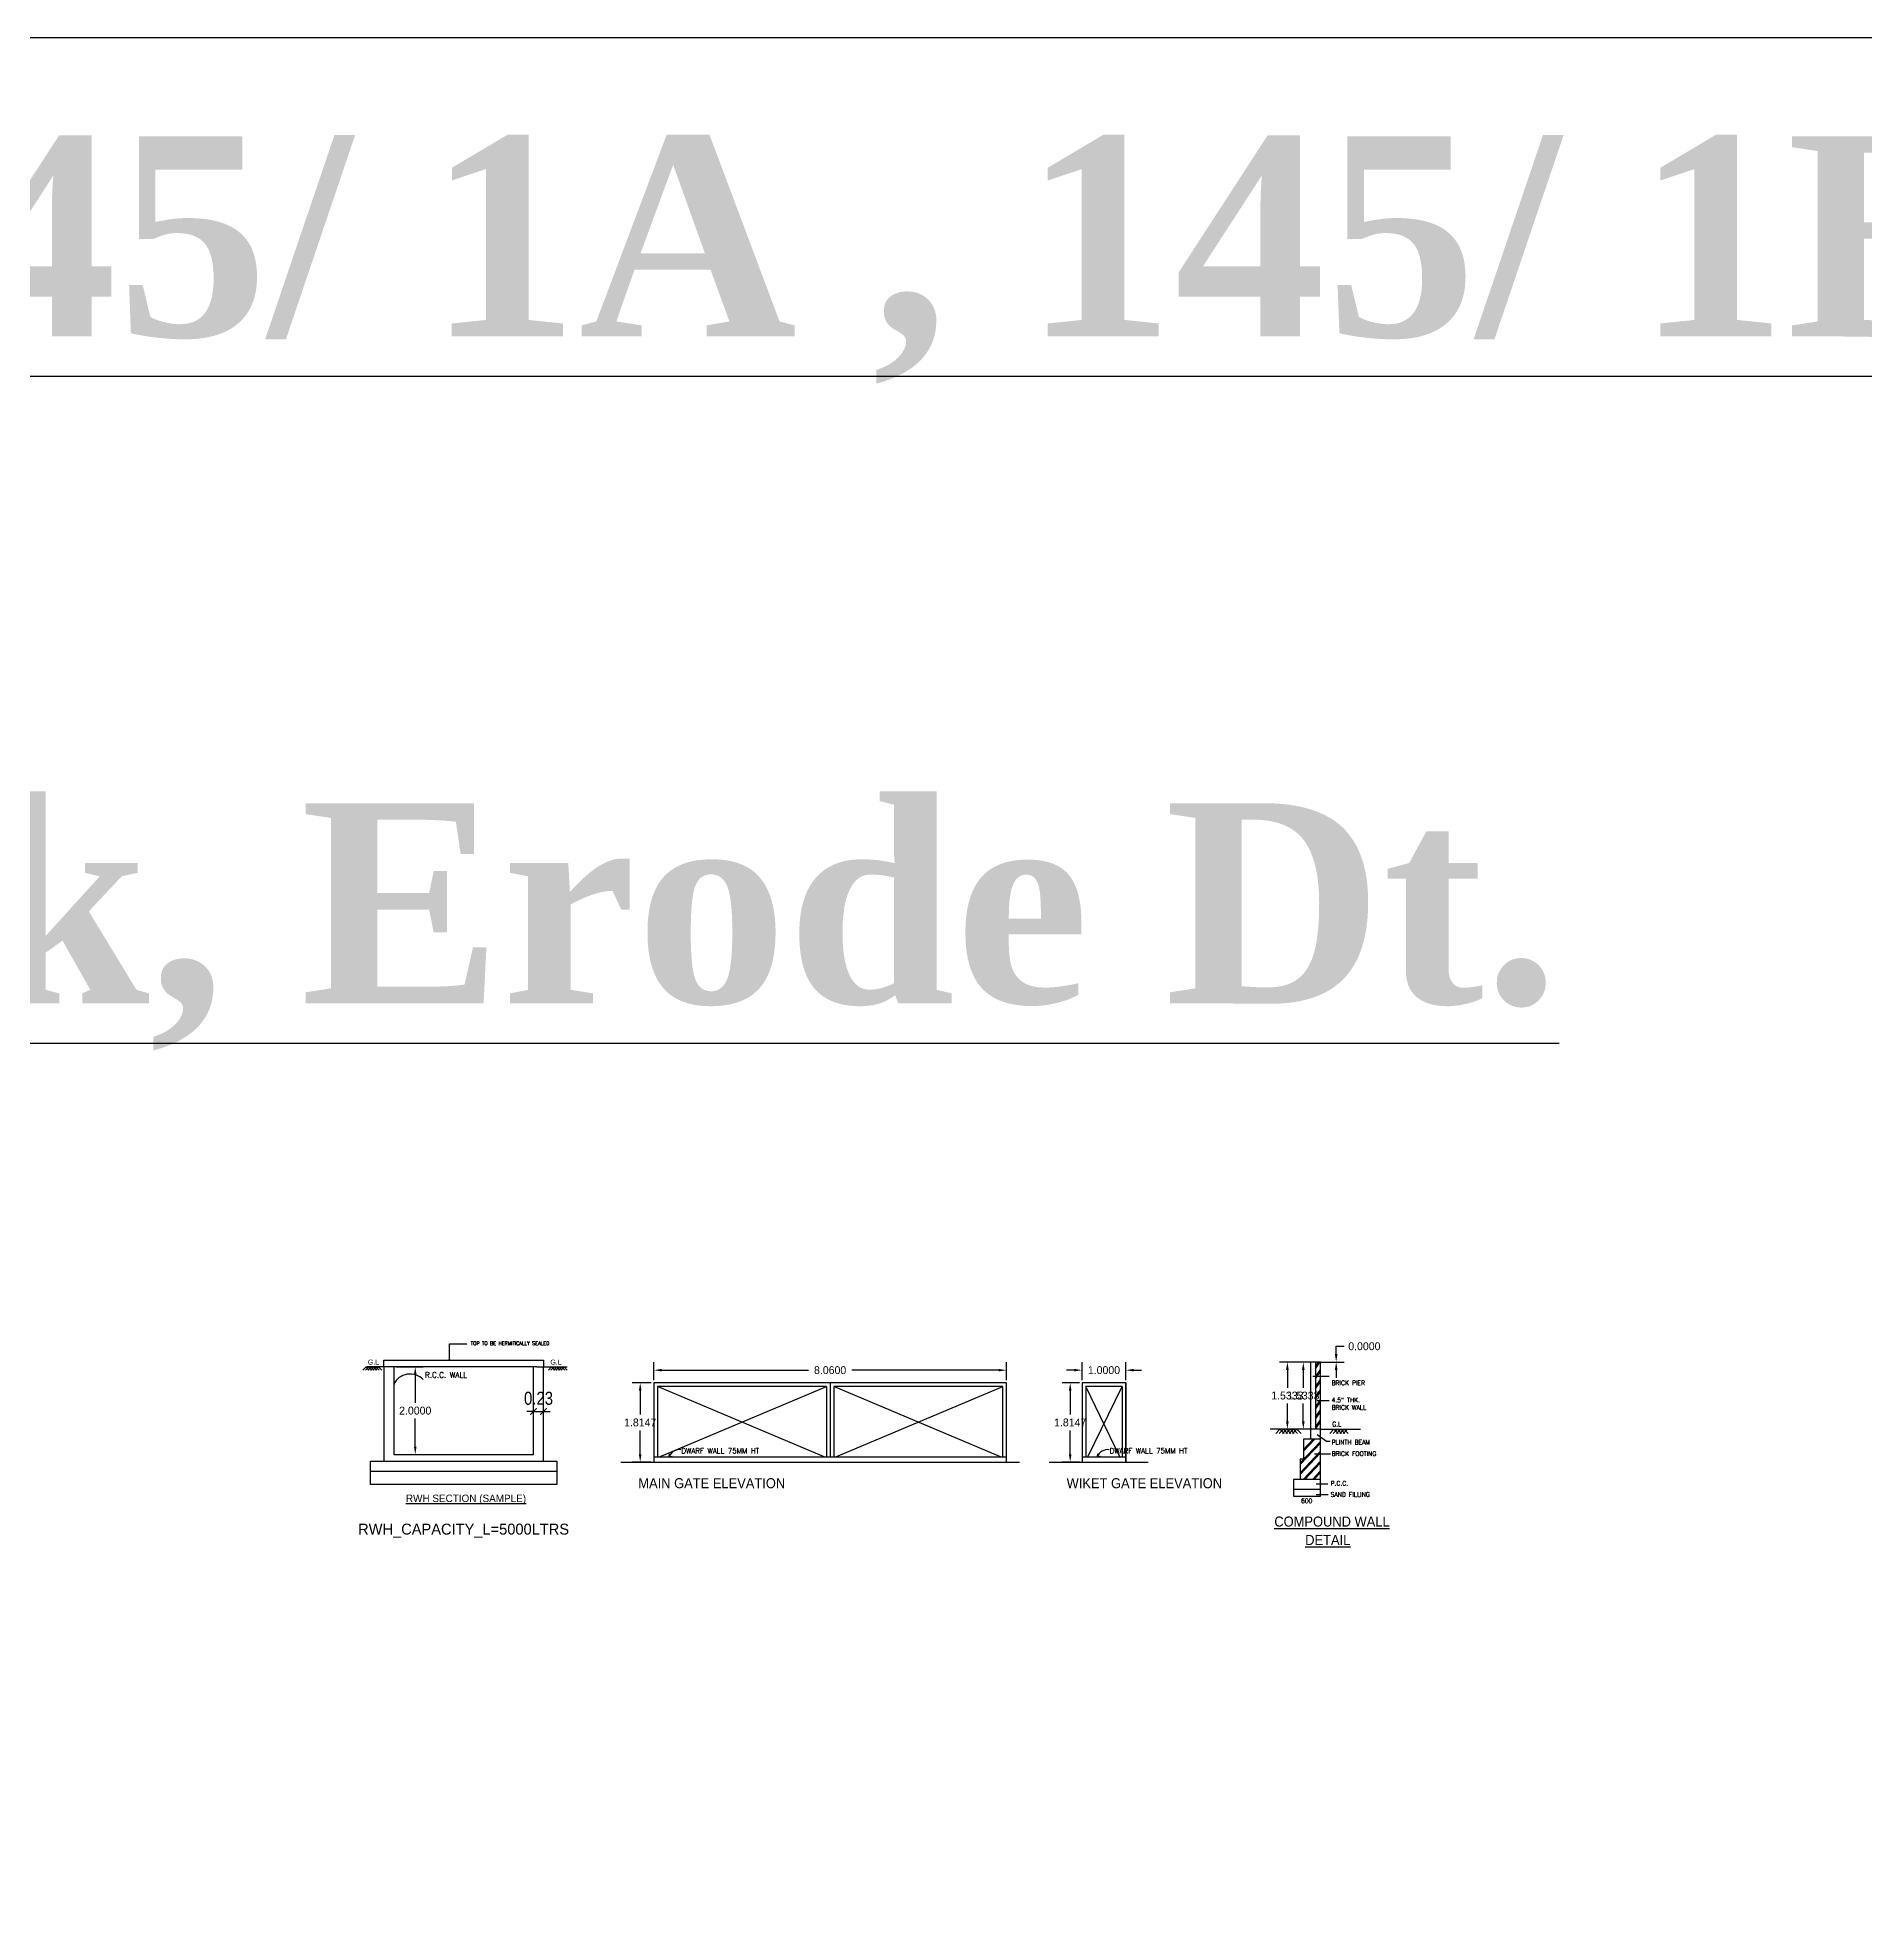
# Model space of a CAD drawing. Header units: metres. Extents: x 0 to 1012, y 0 to 496.
# Drawn here: x 420.61 to 462.36, y 375.2 to 418.19 of the extents above; entities that cross this region are included whole.
import ezdxf

# ---------------------------------------------------------------- set-up
doc = ezdxf.new("R2010")
doc.units = ezdxf.units.M
doc.header["$LTSCALE"] = 3.5
doc.header["$MEASUREMENT"] = 0
doc.linetypes.add('DOT2', pattern=[0.125, 0, -0.125])
doc.layers.get('0').update_dxf_attribs({"linetype": 'CONTINUOUS'})
doc.layers.get('DEFPOINTS').update_dxf_attribs({"linetype": 'CONTINUOUS'})
for name, color, linetype in [('COMPOUNDWALL', 58, 'CONTINUOUS'), ('DIM', 41, 'CONTINUOUS'), ('ED', 30, 'CONTINUOUS'), ('FURN', 35, 'CONTINUOUS'), ('MAIN_GATE', 57, 'CONTINUOUS'), ('RWH', 130, 'CONTINUOUS'), ('TE', 7, 'CONTINUOUS'), ('TEXT', 4, 'CONTINUOUS'), ('WAL', 1, 'CONTINUOUS'), ('WALL', 125, 'CONTINUOUS'), ('WICKET_GATE', 57, 'CONTINUOUS')]:
    doc.layers.add(name, color=color, linetype=linetype)
doc.styles.add('ID', font='GOTHIC.TTF', dxfattribs={"width": 0.85})
doc.styles.add('RomanS', font='romans.shx')
doc.styles.add('T', font='ROMI____.pfb', dxfattribs={"width": 1.2, "height": 24})
doc.styles.add('T1', font='ROMANS.shx', dxfattribs={"width": 0.96, "height": 4})
doc.styles.add('UATEXT', font='GOTHIC.TTF')
doc.dimstyles.new('1-100-ID', dxfattribs={"dimtxt": 0.3, "dimasz": 0.15, "dimexe": 0.1, "dimexo": 0.06, "dimgap": 0.15, "dimtad": 1, "dimzin": 3, "dimdsep": 46, "dimtxsty": 'ID', "dimblk": 'ARCHTICK', "dimcen": 0, "dimclrd": 252, "dimclre": 252, "dimclrt": 3, "dimadec": 0, "dimazin": 0, "dimtfac": 1, "dimtix": 1, "dimtmove": 2, "dimatfit": 3, "dimldrblk": 'OPEN90', "dimfxl": 0, "dimtolj": 1, "dimtzin": 0, "dimarcsym": 0})
doc.dimstyles.get("Standard").update_dxf_attribs({"dimtxt": 0.18, "dimasz": 0.18, "dimexe": 0.18, "dimexo": 0.0625, "dimgap": 0.09, "dimtad": 0, "dimtih": 1, "dimtoh": 1, "dimdec": 4, "dimzin": 0, "dimdsep": 46, "dimtxsty": 'Standard', "dimcen": 0.09, "dimadec": 0, "dimazin": 0, "dimtfac": 1, "dimtdec": 4, "dimtofl": 0, "dimtmove": 0, "dimatfit": 3, "dimfxl": 0, "dimtolj": 1, "dimtzin": 0, "dimarcsym": 0})

# ---------------------------------------------------------------- blocks, each defined once
blk = doc.blocks.new('ARROW2')
at = {"layer": 'FURN'}
for points in [[(0, 0, 0, 1.41, 0), (-4, 4, 1.41, 1.41, 0)], [(0, 0, 0, 1.41, 0), (4, 4, 1.41, 1.41, 0)]]:
    blk.add_lwpolyline(points, format="xyseb", dxfattribs=at)
blk = doc.blocks.new('_ArchTick')
at = {"color": 0, "linetype": 'ByBlock', "const_width": 0.15}
blk.add_lwpolyline([(-0.5, -0.5), (0.5, 0.5)], dxfattribs=at)
blk = doc.blocks.new('*D86')
at = {"layer": 'DEFPOINTS', "color": 0}
for p in [(432.169, 386.79), (431.941, 385.809), (432.169, 385.809)]:
    blk.add_point(p, dxfattribs=at)
at = {"layer": 'ED', "color": 252, "linetype": 'DOT2', "lineweight": -2}
for p, q in [((431.941, 385.869), (431.941, 386.89)), ((432.169, 385.869), (432.169, 386.89))]:
    blk.add_line(p, q, dxfattribs=at)
at = {"layer": 'ED', "color": 252, "lineweight": -2}
for p, q in [((431.941, 386.79), (431.791, 386.79)), ((431.941, 386.79), (432.169, 386.79)), ((432.169, 386.79), (432.319, 386.79))]:
    blk.add_line(p, q, dxfattribs=at)
at = {"layer": 'ED', "color": 252, "lineweight": -2, "xscale": 0.15, "yscale": 0.15, "zscale": 0.15}
blk.add_blockref('_ArchTick', (431.941, 386.79), dxfattribs=at)
at = {"layer": 'ED', "color": 252, "lineweight": -2, "xscale": 0.15, "yscale": 0.15, "zscale": 0.15, "rotation": 180}
blk.add_blockref('_ArchTick', (432.169, 386.79), dxfattribs=at)
at = {"layer": 'ED', "color": 3, "lineweight": 30, "insert": (432.055, 387.09), "char_height": 0.3, "attachment_point": 5, "style": 'ID'}
blk.add_mtext('\\A1;0.23', dxfattribs=at)
blk = doc.blocks.new('_Open90')
at = {"color": 0, "linetype": 'ByBlock', "lineweight": -2}
for p, q in [((0, 0), (-1, 0)), ((-0.5, 0.5), (0, 0)), ((0, 0), (-0.5, -0.5))]:
    blk.add_line(p, q, dxfattribs=at)
blk = doc.blocks.new('*D87')
at = {"layer": 'DEFPOINTS', "color": 0}
for p in [(428.744, 387.809), (429.237, 387.809), (428.744, 385.809)]:
    blk.add_point(p, dxfattribs=at)
at = {"layer": 'RWH', "color": 0, "lineweight": -2}
for p, q in [((428.807, 387.809), (429.417, 387.809)), ((429.237, 387.629), (429.237, 386.989)), ((429.237, 385.989), (429.237, 386.629)), ((428.807, 385.809), (429.417, 385.809))]:
    blk.add_line(p, q, dxfattribs=at)
at = {"layer": 'RWH', "color": 0}
for points in [[(429.207, 387.629), (429.267, 387.629), (429.237, 387.809)], [(429.207, 385.989), (429.267, 385.989), (429.237, 385.809)]]:
    blk.add_solid(points, dxfattribs=at)
at = {"layer": 'RWH', "color": 0, "lineweight": 30, "insert": (429.237, 386.809), "char_height": 0.18, "attachment_point": 5}
blk.add_mtext('\\A1;2.0000', dxfattribs=at)
blk = doc.blocks.new('*D88')
at = {"layer": 'COMPOUNDWALL', "color": 0, "lineweight": -2}
for p, q in [((449.748, 387.92), (449.355, 387.92)), ((449.535, 387.74), (449.535, 387.333)), ((449.535, 386.566), (449.535, 386.973)), ((449.748, 386.386), (449.355, 386.386))]:
    blk.add_line(p, q, dxfattribs=at)
at = {"layer": 'COMPOUNDWALL', "color": 0}
for points in [[(449.505, 387.74), (449.565, 387.74), (449.535, 387.92)], [(449.505, 386.566), (449.565, 386.566), (449.535, 386.386)]]:
    blk.add_solid(points, dxfattribs=at)
at = {"layer": 'DEFPOINTS', "color": 0}
for p in [(449.535, 387.92), (449.811, 387.92), (449.811, 386.386)]:
    blk.add_point(p, dxfattribs=at)
at = {"layer": 'COMPOUNDWALL', "color": 0, "lineweight": 30, "insert": (449.535, 387.153), "char_height": 0.18, "attachment_point": 5}
blk.add_mtext('\\A1;1.5333', dxfattribs=at)
blk = doc.blocks.new('*D89')
at = {"layer": 'COMPOUNDWALL', "color": 0, "lineweight": -2}
for p, q in [((449.748, 387.92), (448.991, 387.92)), ((449.171, 387.74), (449.171, 387.333)), ((449.171, 386.566), (449.171, 386.973)), ((449.748, 386.386), (448.991, 386.386))]:
    blk.add_line(p, q, dxfattribs=at)
at = {"layer": 'COMPOUNDWALL', "color": 0}
for points in [[(449.141, 387.74), (449.201, 387.74), (449.171, 387.92)], [(449.141, 386.566), (449.201, 386.566), (449.171, 386.386)]]:
    blk.add_solid(points, dxfattribs=at)
at = {"layer": 'DEFPOINTS', "color": 0}
for p in [(449.811, 387.92), (449.171, 386.386), (449.811, 386.386)]:
    blk.add_point(p, dxfattribs=at)
at = {"layer": 'COMPOUNDWALL', "color": 0, "lineweight": 30, "insert": (449.171, 387.153), "char_height": 0.18, "attachment_point": 5}
blk.add_mtext('\\A1;1.5333', dxfattribs=at)
blk = doc.blocks.new('*D90')
at = {"layer": 'COMPOUNDWALL', "color": 0, "lineweight": -2}
for p, q in [((450.286, 388.1), (450.286, 388.28)), ((450.286, 388.28), (450.466, 388.28)), ((449.873, 387.92), (450.466, 387.92)), ((449.873, 387.92), (450.466, 387.92)), ((450.286, 387.74), (450.286, 387.56))]:
    blk.add_line(p, q, dxfattribs=at)
at = {"layer": 'COMPOUNDWALL', "color": 0}
for points in [[(450.256, 388.1), (450.316, 388.1), (450.286, 387.92)], [(450.256, 387.74), (450.316, 387.74), (450.286, 387.92)]]:
    blk.add_solid(points, dxfattribs=at)
at = {"layer": 'DEFPOINTS', "color": 0}
for p in [(449.811, 387.92), (449.811, 387.92), (450.286, 387.92)]:
    blk.add_point(p, dxfattribs=at)
at = {"layer": 'COMPOUNDWALL', "color": 0, "lineweight": 30, "insert": (450.931, 388.28), "char_height": 0.18, "attachment_point": 5}
blk.add_mtext('\\A1;0.0000', dxfattribs=at)
blk = doc.blocks.new('*D91')
at = {"layer": 'DEFPOINTS', "color": 0}
for p in [(434.379, 387.445), (434.69, 387.445), (434.69, 385.63)]:
    blk.add_point(p, dxfattribs=at)
at = {"layer": 'MAIN_GATE', "color": 0, "lineweight": -2}
for p, q in [((434.627, 387.445), (434.199, 387.445)), ((434.379, 387.265), (434.379, 386.718)), ((434.379, 385.81), (434.379, 386.358)), ((434.627, 385.63), (434.199, 385.63))]:
    blk.add_line(p, q, dxfattribs=at)
at = {"layer": 'MAIN_GATE', "color": 0}
for points in [[(434.349, 387.265), (434.409, 387.265), (434.379, 387.445)], [(434.349, 385.81), (434.409, 385.81), (434.379, 385.63)]]:
    blk.add_solid(points, dxfattribs=at)
at = {"layer": 'MAIN_GATE', "color": 0, "lineweight": 30, "insert": (434.379, 386.538), "char_height": 0.18, "attachment_point": 5}
blk.add_mtext('\\A1;1.8147', dxfattribs=at)
blk = doc.blocks.new('*D92')
at = {"layer": 'DEFPOINTS', "color": 0}
for p in [(434.69, 387.445), (442.75, 387.734), (442.75, 387.445)]:
    blk.add_point(p, dxfattribs=at)
at = {"layer": 'MAIN_GATE', "color": 0, "lineweight": -2}
for p, q in [((434.69, 387.507), (434.69, 387.914)), ((442.75, 387.507), (442.75, 387.914)), ((434.87, 387.734), (438.225, 387.734)), ((442.57, 387.734), (439.215, 387.734))]:
    blk.add_line(p, q, dxfattribs=at)
at = {"layer": 'MAIN_GATE', "color": 0}
for points in [[(434.87, 387.764), (434.87, 387.704), (434.69, 387.734)], [(442.57, 387.764), (442.57, 387.704), (442.75, 387.734)]]:
    blk.add_solid(points, dxfattribs=at)
at = {"layer": 'MAIN_GATE', "color": 0, "lineweight": 30, "insert": (438.72, 387.734), "char_height": 0.18, "attachment_point": 5}
blk.add_mtext('\\A1;8.0600', dxfattribs=at)
blk = doc.blocks.new('*D93')
at = {"layer": 'DEFPOINTS', "color": 0}
for p in [(444.207, 387.445), (444.479, 387.445), (444.479, 385.63)]:
    blk.add_point(p, dxfattribs=at)
at = {"layer": 'WICKET_GATE', "color": 0, "lineweight": -2}
for p, q in [((444.417, 387.445), (444.027, 387.445)), ((444.207, 387.265), (444.207, 386.718)), ((444.207, 385.81), (444.207, 386.358)), ((444.417, 385.63), (444.027, 385.63))]:
    blk.add_line(p, q, dxfattribs=at)
at = {"layer": 'WICKET_GATE', "color": 0}
for points in [[(444.177, 387.265), (444.237, 387.265), (444.207, 387.445)], [(444.177, 385.81), (444.237, 385.81), (444.207, 385.63)]]:
    blk.add_solid(points, dxfattribs=at)
at = {"layer": 'WICKET_GATE', "color": 0, "lineweight": 30, "insert": (444.207, 386.538), "char_height": 0.18, "attachment_point": 5}
blk.add_mtext('\\A1;1.8147', dxfattribs=at)
blk = doc.blocks.new('*D94')
at = {"layer": 'DEFPOINTS', "color": 0}
for p in [(444.479, 387.445), (445.479, 387.734), (445.479, 387.445)]:
    blk.add_point(p, dxfattribs=at)
at = {"layer": 'WICKET_GATE', "color": 0, "lineweight": -2}
for p, q in [((444.479, 387.507), (444.479, 387.914)), ((445.479, 387.507), (445.479, 387.914)), ((444.299, 387.734), (444.119, 387.734)), ((445.659, 387.734), (445.839, 387.734))]:
    blk.add_line(p, q, dxfattribs=at)
at = {"layer": 'WICKET_GATE', "color": 0}
for points in [[(444.299, 387.764), (444.299, 387.704), (444.479, 387.734)], [(445.659, 387.764), (445.659, 387.704), (445.479, 387.734)]]:
    blk.add_solid(points, dxfattribs=at)
at = {"layer": 'WICKET_GATE', "color": 0, "lineweight": 30, "insert": (444.979, 387.734), "char_height": 0.18, "attachment_point": 5}
blk.add_mtext('\\A1;1.0000', dxfattribs=at)

msp = doc.modelspace()

# ---------------------------------------------------------------- linework, layer by layer
msp.add_lwpolyline([(25.07741, 418.19092), (538.90938, 418.19092), (538.90938, 64.96221), (25.07741, 64.96221)], close=True)
at = {"layer": 'DEFPOINTS', "color": 0, "linetype": 'ByBlock', "lineweight": 30}
for p in [(429.10568, 387.80924), (429.10568, 385.80924)]:
    msp.add_point(p, dxfattribs=at)
at = {"layer": 'DIM', "lineweight": 30}
for p, q in [((449.69599, 387.91983), (449.69599, 386.3865)), ((449.81099, 387.91983), (449.69599, 387.91983)), ((449.81099, 387.7665), (449.91663, 387.91983)), ((449.81099, 387.81154), (449.8856, 387.91983)), ((449.81099, 387.58154), (449.92599, 387.74844)), ((449.75578, 387.5981), (450.12624, 387.5981)), ((449.81099, 387.5365), (449.92599, 387.7034)), ((449.81099, 387.35154), (449.92599, 387.51844)), ((449.81099, 387.3065), (449.92599, 387.4734)), ((449.81099, 387.12154), (449.92599, 387.28844)), ((449.81099, 387.0765), (449.92599, 387.2434)), ((449.81099, 386.89154), (449.92599, 387.05844)), ((449.81099, 386.8465), (449.92599, 387.0134)), ((449.84399, 387.03984), (450.12624, 387.03984)), ((449.81099, 386.66154), (449.92599, 386.82844)), ((449.81099, 386.6165), (449.92599, 386.7834)), ((449.81099, 386.43154), (449.92599, 386.59844)), ((449.81099, 386.3865), (449.92599, 386.5534)), ((448.90486, 386.28428), (449.00203, 386.3865)), ((448.98153, 386.28428), (449.0787, 386.3865)), ((449.0992, 386.28428), (449.00203, 386.3865)), ((449.0582, 386.28428), (449.15536, 386.3865)), ((449.17587, 386.28428), (449.0787, 386.3865)), ((449.13486, 386.28428), (449.23203, 386.3865)), ((449.25253, 386.28428), (449.15536, 386.3865)), ((449.21153, 386.28428), (449.3087, 386.3865)), ((449.3292, 386.28428), (449.23203, 386.3865)), ((449.2882, 386.28428), (449.38536, 386.3865)), ((449.40587, 386.28428), (449.3087, 386.3865)), ((449.48253, 386.28428), (449.38536, 386.3865)), ((449.46599, 385.61445), (449.92599, 386.10534)), ((449.46599, 385.57708), (449.92599, 386.06796)), ((449.54265, 385.88314), (449.79881, 386.1565)), ((449.54265, 385.92051), (449.76379, 386.1565)), ((449.84831, 386.26184), (450.06696, 386.11115)), ((450.06696, 386.11115), (450.1499, 386.11115)), ((450.13944, 386.28428), (450.23661, 386.3865)), ((450.21611, 386.28428), (450.31327, 386.3865)), ((450.33378, 386.28428), (450.23661, 386.3865)), ((450.29277, 386.28428), (450.38994, 386.3865)), ((450.41044, 386.28428), (450.31327, 386.3865)), ((450.36944, 386.28428), (450.46661, 386.3865)), ((450.48711, 386.28428), (450.38994, 386.3865)), ((450.44611, 386.28428), (450.54327, 386.3865)), ((450.56378, 386.28428), (450.46661, 386.3865)), ((435.04007, 385.75524), (435.05173, 385.82272)), ((435.04007, 385.75524), (435.10651, 385.77184)), ((444.82977, 385.75524), (444.84143, 385.82272)), ((444.82977, 385.75524), (444.8962, 385.77184)), ((449.46599, 385.39021), (449.92599, 385.88109)), ((449.46599, 385.35284), (449.92599, 385.84372)), ((449.53208, 385.2365), (449.92599, 385.65685)), ((449.5671, 385.2365), (449.92599, 385.61948)), ((449.78799, 385.82483), (450.15744, 385.82483)), ((449.74221, 385.2365), (449.92599, 385.43261)), ((449.77724, 385.2365), (449.92599, 385.39523)), ((449.82569, 385.13918), (450.09712, 385.13918)), ((449.82569, 384.89054), (450.10466, 384.89054))]:
    msp.add_line(p, q, dxfattribs=at)
for centre in [(435.27724, 385.66425), (445.06694, 385.66425)]:
    msp.add_arc(centre, 0.25402, 83.35485, 159.011928, dxfattribs=at)
at = {"layer": 'FURN', "lineweight": 30}
for p, q in [((430.01689, 388.33819), (430.41921, 388.33819)), ((430.01689, 387.95933), (430.01689, 388.33819))]:
    msp.add_line(p, q, dxfattribs=at)
msp.add_arc((429.12059, 387.22589), 0.42035, 44.836453, 153.695818, dxfattribs=at)
at = {"layer": 'MAIN_GATE', "lineweight": 30}
msp.add_lwpolyline([(434.68961, 385.63024), (442.74961, 385.63024), (442.74961, 387.44496), (434.68961, 387.44496)], close=True, dxfattribs=at)
at = {"layer": 'WAL', "color": 12, "lineweight": 30}
for p, q in [((428.04122, 387.73451), (428.11359, 387.81065)), ((428.09832, 387.73451), (428.17069, 387.81065)), ((428.18596, 387.73451), (428.11359, 387.81065)), ((428.15542, 387.73451), (428.2278, 387.81065)), ((428.24307, 387.73451), (428.17069, 387.81065)), ((428.21253, 387.73451), (428.2849, 387.81065)), ((428.30017, 387.73451), (428.2278, 387.81065)), ((428.26963, 387.73451), (428.342, 387.81065)), ((428.32673, 387.73451), (428.3991, 387.81065)), ((428.41437, 387.73451), (428.342, 387.81065)), ((432.2815, 387.73451), (432.35387, 387.81065)), ((432.3386, 387.73451), (432.41097, 387.81065)), ((432.42624, 387.73451), (432.35387, 387.81065)), ((432.3957, 387.73451), (432.46807, 387.81065)), ((432.48334, 387.73451), (432.41097, 387.81065)), ((432.4528, 387.73451), (432.52518, 387.81065)), ((432.54045, 387.73451), (432.46807, 387.81065)), ((432.50991, 387.73451), (432.58228, 387.81065)), ((432.59755, 387.73451), (432.52518, 387.81065)), ((432.56701, 387.73451), (432.63938, 387.81065)), ((432.65465, 387.73451), (432.58228, 387.81065)), ((432.71175, 387.73451), (432.63938, 387.81065))]:
    msp.add_line(p, q, dxfattribs=at)
at = {"layer": 'WAL', "color": 7, "lineweight": 30}
for p, q in [((428.66811, 387.80924), (428.13077, 387.80924)), ((432.01665, 387.80924), (432.70927, 387.80924))]:
    msp.add_line(p, q, dxfattribs=at)
at = {"layer": 'WAL', "color": 1, "lineweight": 30}
for p, q in [((428.35727, 387.73451), (428.2849, 387.81065)), ((428.47148, 387.73451), (428.3991, 387.81065))]:
    msp.add_line(p, q, dxfattribs=at)
at = {"layer": 'WALL', "lineweight": 30}
for p, q in [((428.51584, 387.80924), (428.51584, 387.96151)), ((428.51584, 387.96151), (431.94052, 387.96151)), ((428.51584, 387.80924), (428.51584, 385.80924)), ((432.01665, 387.80924), (428.66811, 387.80924)), ((428.74425, 387.80924), (428.74425, 385.80924)), ((431.94052, 387.96151), (432.16893, 387.96151)), ((431.94052, 385.80924), (431.94052, 387.80924)), ((432.16893, 387.96151), (432.16893, 387.80924)), ((432.16893, 385.65696), (432.16893, 387.80924)), ((449.81099, 387.91983), (449.81099, 386.3865)), ((449.92599, 387.91983), (449.81099, 387.91983)), ((449.92599, 386.3865), (449.92599, 387.91983)), ((449.69599, 386.3865), (448.77599, 386.3865)), ((449.92599, 386.1565), (449.54265, 386.1565)), ((449.54265, 386.1565), (449.54265, 385.6965)), ((449.92599, 386.3865), (449.69599, 386.3865)), ((449.69599, 386.3865), (449.69599, 386.1565)), ((449.92599, 386.1565), (449.92599, 386.3865)), ((449.92599, 386.3865), (450.84599, 386.3865)), ((449.92599, 385.6965), (449.92599, 386.1565)), ((428.21129, 385.12401), (428.21129, 385.65696)), ((428.21129, 385.65696), (428.51584, 385.65696)), ((428.51584, 385.80924), (428.51584, 385.65696)), ((428.51584, 385.65696), (432.16893, 385.65696)), ((428.74425, 385.80924), (431.94052, 385.80924)), ((432.16893, 385.65696), (432.47347, 385.65696)), ((432.47347, 385.65696), (432.47347, 385.12401)), ((449.54265, 385.6965), (449.46599, 385.6965)), ((449.46599, 385.6965), (449.46599, 385.2365)), ((449.92599, 385.2365), (449.92599, 385.6965)), ((428.21129, 385.42856), (432.47347, 385.42856)), ((449.92599, 385.2365), (449.31265, 385.2365)), ((449.31265, 385.2365), (449.31265, 384.85316)), ((449.92599, 384.85316), (449.92599, 385.2365)), ((432.47347, 385.12401), (428.21129, 385.12401)), ((449.92599, 385.0065), (449.31265, 385.0065)), ((449.31265, 384.85316), (449.92599, 384.85316))]:
    msp.add_line(p, q, dxfattribs=at)
at = {"layer": 'WALL', "color": 1, "lineweight": 30}
for p, q in [((442.74961, 387.44496), (434.68961, 387.44496)), ((434.68961, 387.44496), (434.68961, 385.63024)), ((434.77294, 387.36162), (434.77294, 385.75524)), ((438.58568, 385.75524), (434.77294, 387.36162)), ((438.63627, 387.36162), (434.77294, 387.36162)), ((434.82353, 385.75524), (438.63627, 387.36162)), ((438.63627, 387.36162), (438.63627, 385.75524)), ((438.71961, 387.44496), (438.71961, 385.75524)), ((442.66627, 387.36162), (438.80294, 387.36162)), ((442.61568, 385.75524), (438.80294, 387.36162)), ((438.80294, 387.36162), (438.80294, 385.75524)), ((438.85353, 385.75524), (442.66627, 387.36162)), ((442.66627, 385.75524), (442.66627, 387.36162)), ((442.74961, 385.63024), (442.74961, 387.44496)), ((445.4793, 387.44496), (444.4793, 387.44496)), ((444.4793, 387.44496), (444.4793, 385.63024)), ((444.56264, 387.36162), (444.56264, 385.75524)), ((445.34538, 385.75524), (444.56264, 387.36162)), ((445.39597, 387.36162), (444.56264, 387.36162)), ((444.61323, 385.75524), (445.39597, 387.36162)), ((445.39597, 387.36162), (445.39597, 385.75524)), ((445.4793, 387.44496), (445.4793, 385.63024)), ((433.93961, 385.63024), (443.04514, 385.63024)), ((434.68961, 385.75524), (442.74961, 385.75524)), ((443.7293, 385.63024), (445.98601, 385.63024)), ((444.4793, 385.75524), (445.4793, 385.75524))]:
    msp.add_line(p, q, dxfattribs=at)
at = {"layer": 'WICKET_GATE', "lineweight": 30}
msp.add_lwpolyline([(444.4793, 385.63024), (445.4793, 385.63024), (445.4793, 387.44496), (444.4793, 387.44496)], close=True, dxfattribs=at)

# ---------------------------------------------------------------- block references
at = {"layer": 'DIM', "lineweight": 30, "xscale": -0.006344696969696999, "yscale": 0.006344696969696999, "zscale": 0.0063446969696914}
msp.add_blockref('ARROW2', (430.01689, 387.95933), dxfattribs=at)
at = {"layer": 'DIM', "lineweight": 30, "xscale": -0.006344696969825, "yscale": 0.006344696969696999, "zscale": 0.0063446969696914, "rotation": 316.4060953670703}
msp.add_blockref('ARROW2', (428.74376, 387.41216), dxfattribs=at)

# ---------------------------------------------------------------- texts
at = {"insert": (28.37085, 415.93564), "char_height": 4.57196305, "width": 590.0308009, "attachment_point": 1, "style": 'RomanS'}
msp.add_mtext('\\A1;{\\fTimes New Roman CE|b1|i0|c0|p18;\\LSite Plan Showing  The Proposed  Construction of R.C.C Roof and Galvalume Sheet Roof Industrial Building   in S.F. Nos:144/ 1B, 145/ 1A , 145/ 1B, \\P\\P145/ 1C1, 145/2,  145 / 3A1A, 145 /3B, 145/3C , 145/ 3D1, 146/ 2A, 146/ 2B at  Varapalayam Village  and Panchayat, \\C7; Perundurai Taluk, Erode Dt.}', dxfattribs=at)
at = {"layer": 'DIM', "color": 2, "lineweight": 30, "style": 'T1', "width": 0.96}
for s, height, p in [('TOP TO BE HERMITICALLY SEALED', 0.0832741, (430.50522, 388.30693)), ('R.C.C. WALL', 0.1268939, (429.45925, 387.56111))]:
    msp.add_text(s, height=height, dxfattribs=at).set_placement(p)
at = {"layer": 'DIM', "lineweight": 30, "style": 'T1', "width": 0.96}
for s, height, p in [('BRICK PIER', 0.104778, (450.18154, 387.39241)), ('4.5" THK.', 0.104778, (450.18154, 386.99983)), ('BRICK WALL', 0.104778, (450.18154, 386.83019)), ('G.L', 0.104778, (450.19713, 386.44701)), ('PLINTH BEAM', 0.1047778, (450.18154, 386.03343)), ('DWARF WALL 75MM HT', 0.1227692, (435.32076, 385.83043)), ('DWARF WALL 75MM HT', 0.1227692, (445.11046, 385.83043)), ('BRICK FOOTING', 0.1047778, (450.18154, 385.77316)), ('P.C.C.', 0.104778, (450.15892, 385.09528)), ('600', 0.104778, (449.48337, 384.69497)), ('SAND FILLING', 0.1047778, (450.15892, 384.84136))]:
    msp.add_text(s, height=height, dxfattribs=at).set_placement(p)
at = {"layer": 'RWH', "lineweight": 30, "insert": (430.34238, 384.06518), "char_height": 0.25, "width": 9.3695657, "attachment_point": 5}
msp.add_mtext('RWH_CAPACITY_L=5000LTRS', dxfattribs=at)
at = {"layer": 'TE', "color": 1, "lineweight": 30, "style": 'T', "width": 0.96}
for p in [(428.15478, 387.86148), (432.32518, 387.86148)]:
    msp.add_text('G.L', height=0.114205, dxfattribs=at).set_placement(p)
at = {"layer": 'TEXT', "color": 5, "lineweight": 30, "style": 'T', "width": 0.96}
for s, p in [('MAIN GATE ELEVATION', (434.33554, 385.03621)), ('WIKET GATE ELEVATION', (444.12523, 385.03621)), ('%%UCOMPOUND WALL%%U', (448.87273, 384.15924)), ('%%UDETAIL%%U', (449.57868, 383.73868))]:
    msp.add_text(s, height=0.2295684, dxfattribs=at).set_placement(p)
at = {"layer": 'TEXT', "lineweight": 30, "style": 'UATEXT'}
msp.add_text('%%URWH SECTION (SAMPLE)', height=0.1695954, dxfattribs=at).set_placement((429.02383, 384.71965))

# ---------------------------------------------------------------- dimensions: what is measured, and where the dimension line sits
at = {"layer": 'COMPOUNDWALL', "color": 3, "lineweight": 30}
dim = msp.add_linear_dim(base=(450.2862591278, 387.9198308355), p1=(449.810985745, 387.9198308355), p2=(449.810985745, 387.9198308355), angle=90, dimstyle='Standard', override={"dimscale": 1}, dxfattribs=at)
dim.commit()
dim.dimension.update_dxf_attribs({"geometry": '*D90', "text_midpoint": (450.9312591278, 388.2798308355)})
at = {"layer": 'COMPOUNDWALL', "color": 2, "lineweight": 30}
dim = msp.add_linear_dim(base=(449.17109, 386.3865), p1=(449.81099, 387.91983), p2=(449.81099, 386.3865), angle=90, dimstyle='Standard', override={"dimscale": 1}, dxfattribs=at)
dim.commit()
dim.dimension.update_dxf_attribs({"geometry": '*D89', "text_midpoint": (449.17109, 387.15316)})
at = {"layer": 'COMPOUNDWALL', "color": 1, "lineweight": 30}
dim = msp.add_linear_dim(base=(449.53547, 387.91983), p1=(449.81099, 386.3865), p2=(449.81099, 387.91983), angle=90, dimstyle='Standard', override={"dimscale": 1}, dxfattribs=at)
dim.commit()
dim.dimension.update_dxf_attribs({"geometry": '*D88', "text_midpoint": (449.53547, 387.15316)})
at = {"layer": 'ED', "lineweight": 30}
dim = msp.add_linear_dim(base=(432.16893, 386.78975), p1=(431.94052, 385.80924), p2=(432.16893, 385.80924), dimstyle='1-100-ID', dxfattribs=at)
dim.commit()
dim.dimension.update_dxf_attribs({"geometry": '*D86', "text_midpoint": (432.05472, 387.08975)})
at = {"layer": 'MAIN_GATE', "color": 2, "lineweight": 30}
dim = msp.add_linear_dim(base=(442.74961, 387.73448), p1=(434.68961, 387.44496), p2=(442.74961, 387.44496), dimstyle='Standard', override={"dimscale": 1}, dxfattribs=at)
dim.commit()
dim.dimension.update_dxf_attribs({"geometry": '*D92', "text_midpoint": (438.71961, 387.73448)})
at = {"layer": 'MAIN_GATE', "color": 1, "lineweight": 30}
dim = msp.add_linear_dim(base=(434.37851, 387.44496), p1=(434.68961, 385.63024), p2=(434.68961, 387.44496), angle=90, dimstyle='Standard', override={"dimscale": 1}, dxfattribs=at)
dim.commit()
dim.dimension.update_dxf_attribs({"geometry": '*D91', "text_midpoint": (434.37851, 386.5376)})
at = {"layer": 'RWH', "lineweight": 30}
dim = msp.add_linear_dim(base=(429.23657, 387.80924), p1=(428.74425, 385.80924), p2=(428.74425, 387.80924), angle=90, dimstyle='Standard', override={"dimscale": 1}, dxfattribs=at)
dim.commit()
dim.dimension.update_dxf_attribs({"geometry": '*D87', "text_midpoint": (429.23657, 386.80924)})
at = {"layer": 'WICKET_GATE', "color": 2, "lineweight": 30}
dim = msp.add_linear_dim(base=(445.4793, 387.73448), p1=(444.4793, 387.44496), p2=(445.4793, 387.44496), dimstyle='Standard', override={"dimscale": 1}, dxfattribs=at)
dim.commit()
dim.dimension.update_dxf_attribs({"geometry": '*D94', "text_midpoint": (444.9793, 387.73448)})
at = {"layer": 'WICKET_GATE', "color": 1, "lineweight": 30}
dim = msp.add_linear_dim(base=(444.20703, 387.44496), p1=(444.4793, 385.63024), p2=(444.4793, 387.44496), angle=90, dimstyle='Standard', override={"dimscale": 1}, dxfattribs=at)
dim.commit()
dim.dimension.update_dxf_attribs({"geometry": '*D93', "text_midpoint": (444.20703, 386.5376)})

doc.saveas('drawing.dxf')
